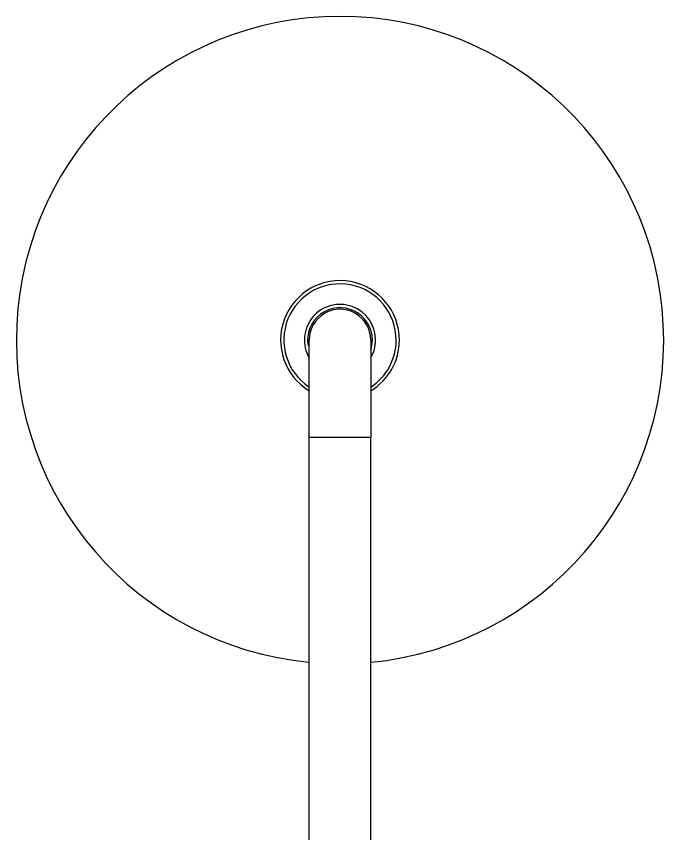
# Model space of a CAD drawing. Header units: millimetres. Extents: x -27104 to 125781, y -3376 to 46996.
# Drawn here: x 117432.842 to 117436.754, y 19027.822 to 19032.762 of the extents above; entities that cross this region are included whole.
import ezdxf

# ---------------------------------------------------------------- set-up
doc = ezdxf.new("R2010")
doc.units = ezdxf.units.MM
doc.header["$LTSCALE"] = 100
doc.header["$MEASUREMENT"] = 0
doc.layers.get('0').update_dxf_attribs({"linetype": 'CONTINUOUS'})
doc.layers.add('ELE9', color=9, linetype='CONTINUOUS')
doc.layers.add('TOI', color=12, linetype='CONTINUOUS')

# ---------------------------------------------------------------- blocks, each defined once
blk = doc.blocks.new('A$C5C140EDA')
at = {"layer": 'TOI'}
for p, q in [((85, 194.48), (375, 194.48)), ((375, 194.48), (375, 175.48)), ((375, 194.48), (405, 194.48)), ((85, 175.48), (375, 175.48)), ((405, 175.48), (375, 175.48))]:
    blk.add_line(p, q, dxfattribs=at)
for centre, radius, start, end in [((405, 184.97), 100, 185.4478, 174.5452), ((405, 184.97), 18.35, 270, 148.8017), ((405, 184.97), 17.35, 270, 146.7891), ((405, 184.97), 11, 270, 120.2648), ((405, 184.98), 10, 270, 100.3381), ((405, 184.98), 9.5, 270, 90.0002), ((405, 184.97), 18.35, 211.1594, 270), ((405, 184.97), 17.35, 213.1873, 270), ((405, 184.97), 11, 239.7195, 270), ((405, 184.98), 10, 251.8077, 270)]:
    blk.add_arc(centre, radius, start, end, dxfattribs=at)
blk = doc.blocks.new('ggtyu')
at = {"layer": 'ELE9', "color": 253, "ltscale": 0.1, "xscale": 0.01956378461538462, "yscale": 0.01956378461538462, "zscale": 0.01956378461538462, "rotation": 90}
blk.add_blockref('A$C5C140EDA', (55863.4167, 19022.8823), dxfattribs=at)

msp = doc.modelspace()

# ---------------------------------------------------------------- block references
msp.add_blockref('ggtyu', (61575, 0))

doc.saveas('drawing.dxf')
